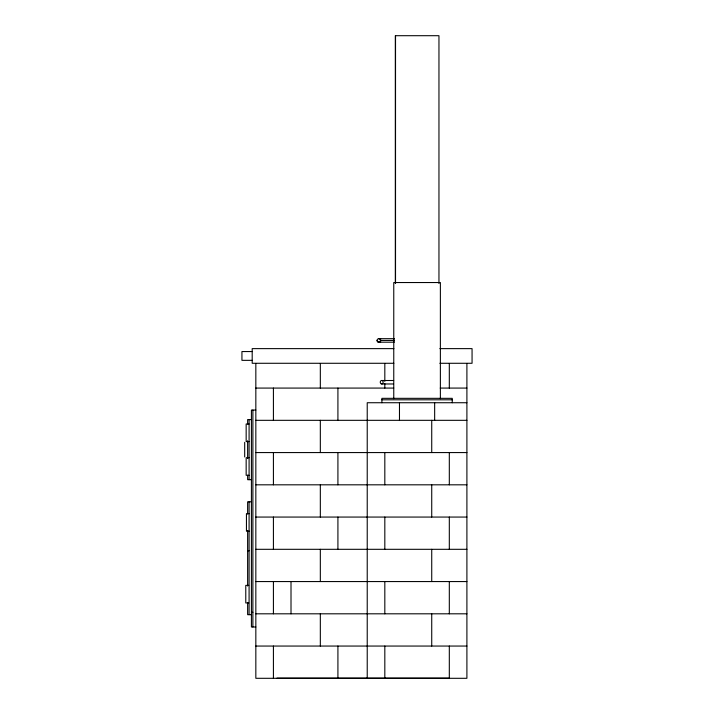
<?xml version="1.0" encoding="UTF-8"?>
<svg xmlns="http://www.w3.org/2000/svg" width="714" height="714" viewBox="0 0 714 714"><rect width="100%" height="100%" fill="white"/><g stroke="black" fill="none" stroke-linecap="round" stroke-linejoin="round"><path stroke-width="1.07" d="M394.182 338.677L378.813 338.677C383.257 339.418 377.786 344.88 377.054 340.435M393.825 342.14L393.825 338.739M440.377 398.698L440.377 282.539L393.762 282.539L393.762 398.698M380.571 340.435L394.182 340.435M378.813 342.193L394.182 342.193M393.887 348.628L252.194 348.628L252.194 363.283L393.833 363.283M439.86 348.628L472.061 348.628L472.061 363.283L439.86 363.283M252.194 351.556L241.939 351.556L241.939 360.347L252.194 360.347M382.07 380.508A1.758 1.437 -90 0 1 382.713 383.454A1.758 1.437 -90 0 1 380.312 382.668A1.758 1.437 -90 0 1 382.07 380.508L393.646 380.508M381.695 383.971L393.343 383.971M255.835 388.077L393.717 388.077M440.217 388.077L466.902 388.077M381.892 399.804L452.248 399.804M466.902 402.732L367.228 402.732L367.228 678.3M255.835 410.059L251.417 410.059L251.417 626.999L255.835 626.999M251.435 419.591L247.624 419.591L247.624 424.045M255.835 420.323L367.032 420.323M367.228 420.323L466.902 420.323M249.088 423.982L246.16 423.982L246.16 441.573L249.088 441.573M255.835 452.569L367.032 452.569M367.228 452.569L466.902 452.569M249.088 457.701L246.16 457.701L246.16 475.292L249.088 475.292M251.435 479.683L247.624 479.683L247.624 475.238M255.835 484.815L367.032 484.815M367.228 484.815L466.902 484.815M251.435 501.817L247.624 501.817L247.624 514.062M249.382 513.634L246.446 513.634L246.446 531.216L249.382 531.216M255.835 517.061L367.032 517.061M367.228 517.061L466.902 517.061M255.835 549.307L367.032 549.307M367.228 549.307L466.902 549.307M247.624 550.78L249.088 550.78M255.835 581.562L466.902 581.562M248.713 585.373L245.777 585.373L245.777 602.955L248.713 602.955M251.417 612.335L252.881 612.335M255.835 613.808L466.902 613.808M251.435 614.683L247.624 614.683L247.624 602.509M255.835 646.054L466.902 646.054M276.97 678.13L448.463 678.13M466.902 363.613L466.902 678.3L255.835 678.3L255.835 363.613M452.248 402.732L452.248 398.332L381.892 398.332L381.892 402.732M449.311 363.613L449.311 388.077M449.311 452.569L449.311 484.815M449.311 517.061L449.311 549.307M449.311 581.562L449.311 613.808M449.311 646.054L449.311 678.3M438.958 283.485L438.958 35.7L395.324 35.7L395.324 283.485M434.656 402.732L434.656 420.323M431.729 420.323L431.729 452.569M431.729 484.815L431.729 517.061M431.729 549.307L431.729 581.562M431.729 613.808L431.729 646.054M399.474 402.732L399.474 420.323M395.529 35.7L395.529 283.485M384.819 363.613L384.819 381.401M384.819 383.623L384.819 388.077M384.819 452.569L384.819 484.815M384.819 517.061L384.819 549.307M384.819 581.562L384.819 613.808M384.819 646.054L384.819 678.3M380.571 338.677L380.571 342.193M337.918 388.077L337.918 420.323M337.918 452.569L337.918 484.815M337.918 517.061L337.918 549.307M337.918 646.054L337.918 678.3M320.327 363.613L320.327 388.077M320.327 420.323L320.327 452.569M320.327 484.815L320.327 517.061M320.327 549.307L320.327 581.562M320.327 613.808L320.327 646.054M291.009 581.562L291.009 613.808M273.417 388.077L273.417 420.323M273.417 452.569L273.417 484.815M273.417 517.061L273.417 549.307M273.417 581.562L273.417 613.808M273.417 646.054L273.417 678.3M252.899 410.059L252.881 626.999M249.088 419.591L249.088 479.683M249.088 501.817L249.088 614.683M247.624 440.734L247.624 458.54M247.624 530.591L247.624 586.033M244.688 442.341L244.688 456.942M380.053 341.685A1.758 1.758 0 0 1 377.117 340.89A1.758 1.758 0 0 1 379.268 338.739"/></g></svg>
